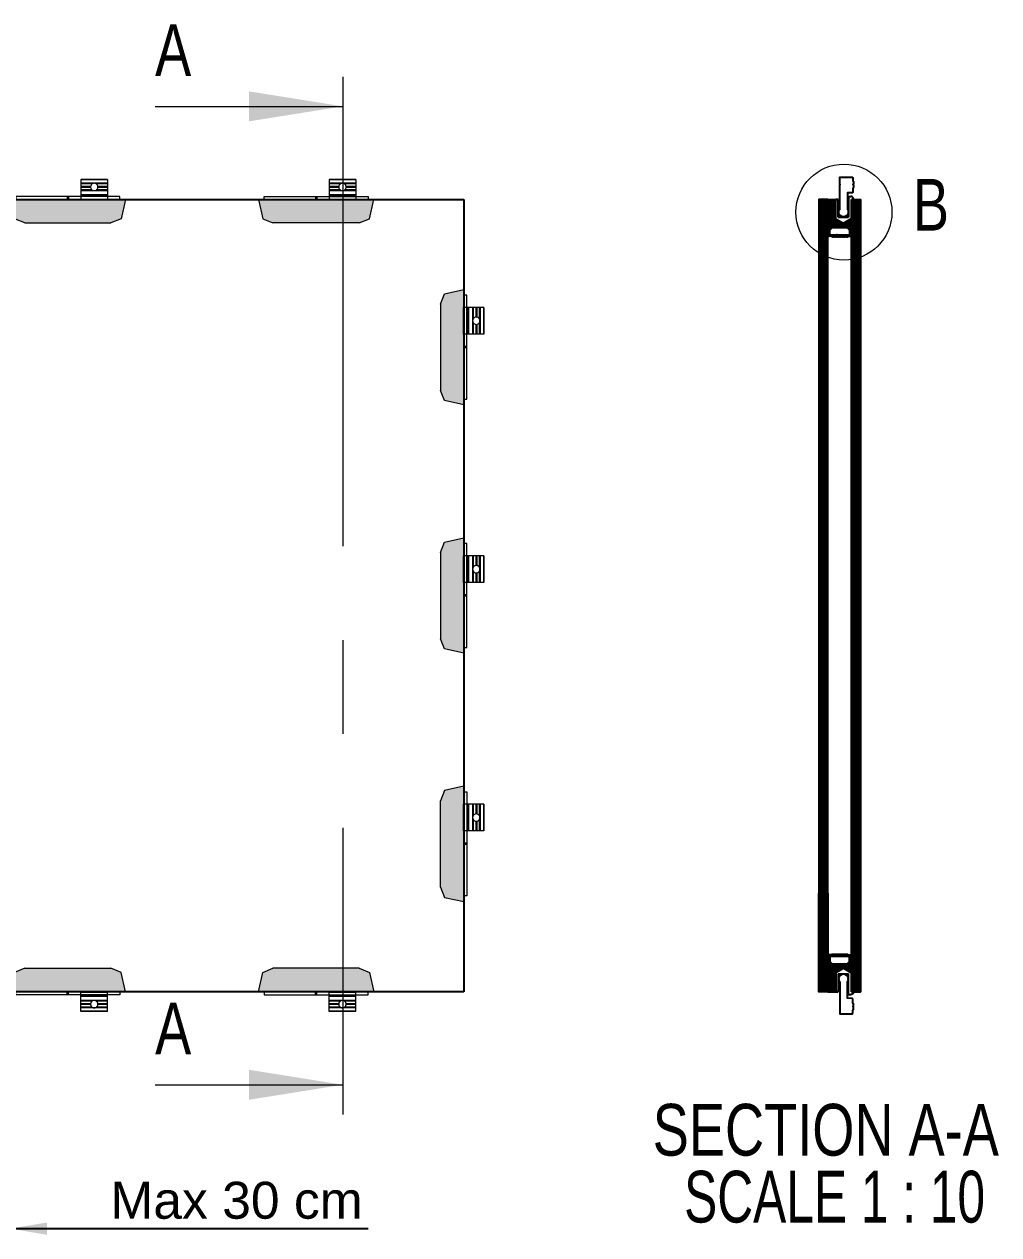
# Model space of a CAD drawing. Header units: millimetres. Extents: x 1277 to 3999, y 63 to 707.
# Drawn here: x 3647.2 to 3713.2, y 561.9 to 643.7 of the extents above; entities that cross this region are included whole.
import ezdxf

# ---------------------------------------------------------------- set-up
doc = ezdxf.new("R2010")
doc.units = ezdxf.units.MM
doc.linetypes.add('CENTER', pattern=[50.8, 31.75, -6.35, 6.35, -6.35])
doc.layers.add('Aksesuar', color=7, linetype='Continuous')
doc.layers.add('ALUMINIUM', color=30, linetype='Continuous')
doc.layers.add('TABLO', color=7, linetype='Continuous', lineweight=15)
doc.styles.add('SLDTEXTSTYLE3', font='TXT', dxfattribs={"width": 0.75})
doc.styles.add('SLDTEXTSTYLE4', font='TXT', dxfattribs={"width": 0.6875})
doc.dimstyles.new('ISO-25$0', dxfattribs={"dimtxt": 2.5, "dimasz": 2.5, "dimexe": 1.25, "dimexo": 0.625, "dimtad": 1, "dimtxsty": 'Standard', "dimcen": 2.5, "dimadec": 0, "dimazin": 0, "dimtfac": 1, "dimtmove": 0, "dimatfit": 3, "dimfxl": 1, "dimarcsym": 0})

# ---------------------------------------------------------------- blocks, each defined once
blk = doc.blocks.new('*D36')
at = {"color": 0, "linetype": 'ByBlock', "lineweight": -2, "ltscale": 0.5}
for p, q in [((460.397, 168.741), (460.397, 152.718)), ((469.403, 168.741), (469.403, 152.718)), ((457.897, 152.718), (455.397, 152.718)), ((469.403, 152.718), (460.397, 152.718)), ((469.403, 152.718), (493.633, 152.718)), ((471.903, 152.718), (474.403, 152.718))]:
    blk.add_line(p, q, dxfattribs=at)
at = {"color": 0}
for points in [[(457.897, 152.302), (457.897, 153.135), (460.397, 152.718)], [(471.903, 153.135), (471.903, 152.302), (469.403, 152.718)]]:
    blk.add_solid(points, dxfattribs=at)
at = {"layer": 'Defpoints', "color": 0}
for p in [(460.397, 168.741), (469.403, 168.741), (460.397, 152.718)]:
    blk.add_point(p, dxfattribs=at)
at = {"color": 0, "linetype": 'ByBlock', "insert": (484.717, 154.62), "char_height": 2.5, "attachment_point": 5}
blk.add_mtext('{\\fArial|b0|i0|c0|p0;Max 30 cm}', dxfattribs=at)
blk = doc.blocks.new('A03132 D.Ç.1A')
at = {"layer": 'TABLO'}
blk.add_hatch(color=256, dxfattribs=at).paths.add_polyline_path([(462.739, 226.091), (463.023, 227.397), (455.227, 227.397), (455.511, 226.091), (456.205, 225.808), (462.045, 225.808)])
at = {"color": 7, "linetype": 'Continuous', "lineweight": 15}
for p, q in [((455.227, 227.397), (455.511, 226.091)), ((455.227, 227.397), (463.023, 227.397)), ((455.605, 227.597), (462.645, 227.597)), ((455.605, 227.397), (455.605, 227.597)), ((459.075, 227.577), (459.103, 227.597)), ((459.075, 227.577), (459.075, 227.397)), ((459.147, 227.597), (459.175, 227.577)), ((459.175, 227.577), (459.175, 227.397)), ((462.645, 227.597), (462.645, 227.397)), ((462.739, 226.091), (463.023, 227.397)), ((455.511, 226.091), (456.205, 225.808)), ((462.045, 225.808), (462.739, 226.091)), ((462.045, 225.808), (456.205, 225.808))]:
    blk.add_line(p, q, dxfattribs=at)
blk = doc.blocks.new('A03132 D.Ç.1')
at = {"color": 31}
for p, q in [((582.45, 227.21), (582.45, 240.21)), ((583.95, 240.21), (582.45, 240.21)), ((582.45, 227.21), (582.45, 240.21)), ((583.95, 228.21), (583.95, 240.21)), ((583.95, 228.21), (583.95, 240.21)), ((590.95, 242.21), (590.95, 228.21)), ((590.95, 242.21), (590.95, 228.21)), ((590.95, 242.21), (592.45, 242.21)), ((592.95, 240.31), (592.95, 227.71)), ((594.45, 240.31), (592.95, 240.31)), ((582.45, 227.21), (587.45, 224.32)), ((582.45, 227.21), (587.45, 224.32)), ((583.95, 228.21), (590.95, 228.21)), ((583.95, 228.21), (590.95, 228.21)), ((587.45, 224.32), (592.45, 227.21)), ((587.45, 224.32), (592.45, 227.21)), ((592.45, 227.21), (592.95, 227.71))]:
    blk.add_line(p, q, dxfattribs=at)
for start, end in [(60.08272, 90), (2.86598, 60.08272)]:
    blk.add_arc((592.45, 240.21), 2, start, end, dxfattribs=at)
blk = doc.blocks.new('d3.a.ç')
at = {"layer": 'Aksesuar'}
h = blk.add_hatch(dxfattribs=at)
h.set_pattern_fill('ANSI37', color=0, scale=0.025, angle=180, style=0)
h.set_pattern_definition([(225, (476.993474, 199.55732), (0.0561266, -0.0561266), []), (315, (476.993474, 199.55732), (0.0561266, 0.0561266), [])])
h.paths.add_polyline_path([(550.395, 221.031), (550.395, 222.331), (550.545, 222.331), (550.545, 222.341), (549.845, 222.341), (549.845, 220.321), (549.87, 220.321), (550.068, 220.541), (551.231, 220.541), (551.42, 220.331), (551.445, 220.331), (551.445, 221.081), (551.395, 221.031), (550.895, 220.742)])
h = blk.add_hatch(dxfattribs=at)
h.set_pattern_fill('ANSI37', color=0, scale=0.025, angle=180, style=0)
h.set_pattern_definition([(135, (476.993474, 191.5249), (0.0561266, 0.0561266), []), (45, (476.993474, 191.5249), (0.0561266, -0.0561266), [])])
h.paths.add_polyline_path([(550.395, 170.051), (550.395, 168.751), (550.545, 168.751), (550.545, 168.741), (549.845, 168.741), (549.845, 170.761), (549.87, 170.761), (550.068, 170.541), (551.231, 170.541), (551.42, 170.752), (551.445, 170.752), (551.445, 170.001), (551.395, 170.051), (550.895, 170.34)])
at = {"color": 140}
for p, q in [((549.345, 222.341), (549.345, 168.741)), ((549.445, 222.341), (549.445, 168.741)), ((549.545, 222.341), (549.545, 168.741)), ((549.645, 222.341), (549.645, 168.741)), ((549.745, 222.341), (549.745, 168.741)), ((552.045, 222.341), (552.045, 168.741)), ((549.245, 168.741), (549.245, 175.403)), ((549.345, 168.741), (549.345, 175.403)), ((549.445, 168.741), (549.445, 175.403)), ((549.545, 168.741), (549.545, 175.403)), ((549.645, 168.741), (549.645, 175.403)), ((549.745, 168.741), (549.745, 175.403)), ((549.845, 170.761), (549.845, 168.741)), ((551.445, 168.741), (551.445, 170.752)), ((551.445, 170.131), (551.445, 168.741)), ((550.545, 168.751), (550.545, 168.741))]:
    blk.add_line(p, q, dxfattribs=at)
at = {"color": 4}
for p, q in [((549.845, 220.321), (549.845, 222.341)), ((551.445, 222.341), (551.445, 220.331)), ((551.445, 220.951), (551.445, 222.341))]:
    blk.add_line(p, q, dxfattribs=at)
at = {"color": 0}
for p, q in [((549.845, 222.341), (550.545, 222.341)), ((549.845, 168.741), (550.545, 168.741))]:
    blk.add_line(p, q, dxfattribs=at)
blk.add_line((550.545, 222.331), (550.545, 222.341))
at = {"color": 2}
for p, q in [((549.845, 219.841), (549.845, 220.321)), ((549.845, 171.241), (549.845, 170.761))]:
    blk.add_line(p, q, dxfattribs=at)
at = {"color": 0, "linetype": 'Continuous'}
for points in [[(551.185, 222.784, 0.407592), (551.165, 222.764), (551.165, 221.664, -0.04303), (551.193, 221.617, 0.150328), (551.201, 221.608), (551.224, 221.595, -0.414214), (551.232, 221.568), (551.216, 221.541, 0.355756), (551.22, 221.516), (551.239, 221.499, -0.414214), (551.241, 221.471), (551.22, 221.448, 0.355756), (551.219, 221.423), (551.234, 221.403, -0.414214), (551.23, 221.375), (551.206, 221.357, 0.355756), (551.2, 221.332), (551.21, 221.31, -0.414214), (551.201, 221.283), (551.13, 221.25, -0.411835), (550.68, 221.25), (550.609, 221.283, -0.414214), (550.6, 221.31), (550.61, 221.332, 0.355756), (550.604, 221.357), (550.58, 221.375, -0.414214), (550.576, 221.403), (550.591, 221.423, 0.355756), (550.59, 221.448), (550.569, 221.471, -0.414214), (550.571, 221.499), (550.59, 221.516, 0.355756), (550.594, 221.541), (550.578, 221.568, -0.414214), (550.586, 221.595), (550.609, 221.608, 0.150328), (550.617, 221.617, -0.04303), (550.645, 221.664), (550.645, 223.311), (550.675, 223.341), (550.645, 223.371), (550.645, 223.821, -0.414214), (550.665, 223.841), (551.505, 223.841, -0.414214), (551.525, 223.821), (551.525, 223.599), (551.569, 223.555, -0.198912), (551.575, 223.541), (551.575, 223.371), (551.545, 223.341), (551.575, 223.311), (551.575, 223.141, -0.198912), (551.569, 223.127), (551.525, 223.083), (551.525, 222.811, -0.407592), (551.505, 222.791)], [(551.185, 168.299, -0.407592), (551.165, 168.319), (551.165, 169.418, 0.04303), (551.193, 169.465, -0.150328), (551.201, 169.474), (551.224, 169.487, 0.414214), (551.232, 169.515), (551.216, 169.541, -0.355756), (551.22, 169.566), (551.239, 169.583, 0.414214), (551.241, 169.611), (551.22, 169.634, -0.355756), (551.219, 169.659), (551.234, 169.679, 0.414214), (551.23, 169.707), (551.206, 169.725, -0.355756), (551.2, 169.75), (551.21, 169.773, 0.414214), (551.201, 169.799), (551.13, 169.832, 0.411835), (550.68, 169.832), (550.609, 169.799, 0.414214), (550.6, 169.773), (550.61, 169.75, -0.355756), (550.604, 169.725), (550.58, 169.707, 0.414214), (550.576, 169.679), (550.591, 169.659, -0.355756), (550.59, 169.634), (550.569, 169.611, 0.414214), (550.571, 169.583), (550.59, 169.566, -0.355756), (550.594, 169.541), (550.578, 169.515, 0.414214), (550.586, 169.487), (550.609, 169.474, -0.150328), (550.617, 169.465, 0.04303), (550.645, 169.418), (550.645, 167.771), (550.675, 167.741), (550.645, 167.711), (550.645, 167.261, 0.414214), (550.665, 167.241), (551.505, 167.241, 0.414214), (551.525, 167.261), (551.525, 167.483), (551.569, 167.527, 0.198912), (551.575, 167.541), (551.575, 167.711), (551.545, 167.741), (551.575, 167.771), (551.575, 167.941, 0.198912), (551.569, 167.956), (551.525, 168), (551.525, 168.271, 0.407592), (551.505, 168.291)]]:
    blk.add_lwpolyline(points, format="xyb", close=True, dxfattribs=at)
at = {"color": 140}
for points in [[(549.245, 222.341), (549.245, 168.741)], [(549.245, 222.341), (549.245, 168.741)], [(549.845, 222.341), (549.245, 222.341), (549.245, 168.741)], [(549.845, 168.741), (549.845, 222.341)], [(551.445, 168.741), (551.445, 222.341)], [(551.445, 168.741), (551.445, 222.341)], [(551.445, 222.341), (552.045, 222.341), (552.045, 168.741)], [(551.545, 168.741), (551.545, 222.341)], [(551.645, 168.741), (551.645, 222.341)], [(551.745, 168.741), (551.745, 222.341)], [(551.845, 168.741), (551.845, 222.341)], [(551.945, 168.741), (551.945, 222.341)], [(552.045, 222.341), (552.045, 168.741)], [(552.045, 222.341), (552.045, 168.741)], [(549.245, 168.741), (549.245, 175.403)], [(549.245, 168.741), (549.245, 175.403)], [(549.845, 168.741), (549.245, 168.741), (549.245, 175.403)], [(549.845, 175.403), (549.845, 168.741)], [(551.445, 175.403), (551.445, 168.741)], [(551.445, 175.403), (551.445, 168.741)], [(551.445, 168.741), (552.045, 168.741), (552.045, 175.403)], [(551.545, 175.403), (551.545, 168.741)], [(551.645, 175.403), (551.645, 168.741)], [(551.745, 175.403), (551.745, 168.741)], [(551.845, 175.403), (551.845, 168.741)], [(551.945, 175.403), (551.945, 168.741)], [(552.045, 168.741), (552.045, 175.403)], [(552.045, 168.741), (552.045, 175.403)]]:
    blk.add_lwpolyline(points, dxfattribs=at)
at = {"color": 0, "linetype": 'CENTER', "lineweight": 0, "ltscale": 5}
blk.add_circle((550.935, 221.478), 3.246, dxfattribs=at)
at = {"color": 2, "linetype": 'Continuous'}
for p in [(549.845, 220.321), (549.845, 220.321), (549.845, 219.841), (549.845, 171.241), (549.845, 170.761), (549.845, 170.761)]:
    blk.add_point(p, dxfattribs=at)
at = {"color": 140, "linetype": 'Continuous'}
for p in [(550.068, 220.541), (550.068, 220.541), (550.114, 220.441), (550.114, 220.441), (551.176, 220.441), (551.32, 220.282), (549.92, 219.841), (549.92, 219.841), (549.92, 171.241), (549.92, 171.241), (550.068, 170.541), (550.068, 170.541), (550.114, 170.641), (550.114, 170.641), (551.176, 170.641), (551.32, 170.8)]:
    blk.add_point(p, dxfattribs=at)
at = {"layer": 'Aksesuar', "color": 255}
blk.add_line((551.445, 222.341), (551.445, 222.341), dxfattribs=at)
at = {"layer": 'Aksesuar', "color": 2}
for p, q in [((549.87, 220.321), (549.845, 220.321)), ((549.87, 219.841), (549.87, 220.321)), ((551.445, 220.331), (551.42, 220.331)), ((551.42, 219.841), (551.42, 220.331)), ((549.87, 171.241), (549.87, 170.761)), ((551.42, 171.241), (551.42, 170.752)), ((549.87, 170.761), (549.845, 170.761)), ((551.445, 170.752), (551.42, 170.752))]:
    blk.add_line(p, q, dxfattribs=at)
at = {"layer": 'Aksesuar', "color": 140}
for p, q in [((550.068, 220.541), (549.87, 220.321)), ((550.068, 220.541), (549.87, 220.321)), ((549.87, 220.321), (550.068, 220.541)), ((549.97, 220.282), (550.114, 220.441)), ((549.97, 219.94), (549.97, 220.282)), ((551.231, 220.541), (550.068, 220.541)), ((551.231, 220.541), (550.068, 220.541)), ((550.068, 220.541), (551.231, 220.541)), ((550.114, 220.441), (551.176, 220.441)), ((551.176, 220.441), (551.32, 220.282)), ((551.42, 220.331), (551.231, 220.541)), ((551.42, 220.331), (551.231, 220.541)), ((551.32, 220.282), (551.32, 219.94)), ((550.098, 219.839), (549.87, 219.841)), ((549.97, 219.94), (551.32, 219.94)), ((550.098, 219.839), (550.109, 219.828)), ((550.151, 219.829), (550.159, 219.836)), ((550.198, 219.839), (550.209, 219.828)), ((550.251, 219.829), (550.259, 219.836)), ((550.298, 219.839), (550.309, 219.828)), ((550.351, 219.829), (550.359, 219.836)), ((550.398, 219.839), (550.409, 219.828)), ((550.451, 219.829), (550.459, 219.836)), ((550.498, 219.839), (550.509, 219.828)), ((550.551, 219.829), (550.559, 219.836)), ((550.598, 219.839), (550.609, 219.828)), ((550.651, 219.829), (550.659, 219.836)), ((550.698, 219.839), (550.709, 219.828)), ((550.698, 219.839), (550.709, 219.828)), ((550.751, 219.829), (550.759, 219.836)), ((550.751, 219.829), (550.759, 219.836)), ((550.798, 219.839), (550.809, 219.828)), ((550.798, 219.839), (550.809, 219.828)), ((550.851, 219.829), (550.859, 219.836)), ((550.851, 219.829), (550.859, 219.836)), ((550.898, 219.839), (550.909, 219.828)), ((550.951, 219.829), (550.959, 219.836)), ((550.998, 219.839), (551.009, 219.828)), ((551.051, 219.829), (551.059, 219.836)), ((551.098, 219.839), (551.109, 219.828)), ((551.151, 219.829), (551.159, 219.836)), ((551.198, 219.839), (551.42, 219.841)), ((550.098, 171.243), (549.87, 171.241)), ((550.098, 171.243), (550.109, 171.254)), ((550.151, 171.253), (550.159, 171.246)), ((550.198, 171.243), (550.209, 171.254)), ((550.251, 171.253), (550.259, 171.246)), ((550.298, 171.243), (550.309, 171.254)), ((550.351, 171.253), (550.359, 171.246)), ((550.398, 171.243), (550.409, 171.254)), ((550.451, 171.253), (550.459, 171.246)), ((550.498, 171.243), (550.509, 171.254)), ((550.551, 171.253), (550.559, 171.246)), ((550.598, 171.243), (550.609, 171.254)), ((550.651, 171.253), (550.659, 171.246)), ((550.698, 171.243), (550.709, 171.254)), ((550.698, 171.243), (550.709, 171.254)), ((550.751, 171.253), (550.759, 171.246)), ((550.751, 171.253), (550.759, 171.246)), ((550.798, 171.243), (550.809, 171.254)), ((550.798, 171.243), (550.809, 171.254)), ((550.851, 171.253), (550.859, 171.246)), ((550.851, 171.253), (550.859, 171.246)), ((550.898, 171.243), (550.909, 171.254)), ((550.951, 171.253), (550.959, 171.246)), ((550.998, 171.243), (551.009, 171.254)), ((551.051, 171.253), (551.059, 171.246)), ((551.098, 171.243), (551.109, 171.254)), ((551.151, 171.253), (551.159, 171.246)), ((551.198, 171.243), (551.42, 171.241)), ((550.068, 170.541), (549.87, 170.761)), ((550.068, 170.541), (549.87, 170.761)), ((549.87, 170.761), (550.068, 170.541)), ((549.97, 171.142), (549.97, 170.8)), ((549.97, 171.142), (551.32, 171.142)), ((549.97, 170.8), (550.114, 170.641)), ((551.231, 170.541), (550.068, 170.541)), ((551.231, 170.541), (550.068, 170.541)), ((550.068, 170.541), (551.231, 170.541)), ((550.114, 170.641), (551.176, 170.641)), ((551.176, 170.641), (551.32, 170.8)), ((551.42, 170.752), (551.231, 170.541)), ((551.42, 170.752), (551.231, 170.541)), ((551.32, 170.8), (551.32, 171.142)), ((551.445, 168.741), (551.445, 168.741))]:
    blk.add_line(p, q, dxfattribs=at)
at = {"layer": 'Aksesuar', "color": 2, "linetype": 'ByBlock'}
for points in [[(549.87, 219.841), (549.87, 220.321), (549.845, 220.321), (549.845, 219.841)], [(551.445, 219.841), (551.445, 220.331), (551.42, 220.331), (551.42, 219.841)]]:
    blk.add_lwpolyline(points, close=True, dxfattribs=at)
at = {"layer": 'Aksesuar', "color": 140}
for centre, start, end in [((550.13, 219.85), 226.46013, 315.03615), ((550.18, 219.815), 52.16869, 135.03615), ((550.23, 219.85), 226.46013, 315.03615), ((550.28, 219.815), 52.16869, 135.03615), ((550.33, 219.85), 226.46013, 315.03615), ((550.38, 219.815), 52.16869, 135.03615), ((550.43, 219.85), 226.46013, 315.03615), ((550.48, 219.815), 52.16869, 135.03615), ((550.53, 219.85), 226.46013, 315.03615), ((550.58, 219.815), 52.16869, 135.03615), ((550.63, 219.85), 226.46013, 315.03615), ((550.68, 219.815), 52.16869, 135.03615), ((550.73, 219.85), 226.46013, 315.03615), ((550.73, 219.85), 226.46013, 315.03615), ((550.78, 219.815), 52.16869, 135.03615), ((550.78, 219.815), 52.16869, 135.03615), ((550.83, 219.85), 226.46013, 315.03615), ((550.83, 219.85), 226.46013, 315.03615), ((550.88, 219.815), 52.16869, 135.03615), ((550.88, 219.815), 52.16869, 135.03615), ((550.93, 219.85), 226.46013, 315.03615), ((550.98, 219.815), 52.16869, 135.03615), ((551.03, 219.85), 226.46013, 315.03615), ((551.08, 219.815), 52.16869, 135.03615), ((551.13, 219.85), 226.46013, 315.03615), ((551.18, 219.815), 52.16869, 135.03615), ((550.13, 171.232), 44.96385, 133.53987), ((550.18, 171.267), 224.96385, 307.83131), ((550.23, 171.232), 44.96385, 133.53987), ((550.28, 171.267), 224.96385, 307.83131), ((550.33, 171.232), 44.96385, 133.53987), ((550.38, 171.267), 224.96385, 307.83131), ((550.43, 171.232), 44.96385, 133.53987), ((550.48, 171.267), 224.96385, 307.83131), ((550.53, 171.232), 44.96385, 133.53987), ((550.58, 171.267), 224.96385, 307.83131), ((550.63, 171.232), 44.96385, 133.53987), ((550.68, 171.267), 224.96385, 307.83131), ((550.73, 171.232), 44.96385, 133.53987), ((550.73, 171.232), 44.96385, 133.53987), ((550.78, 171.267), 224.96385, 307.83131), ((550.78, 171.267), 224.96385, 307.83131), ((550.83, 171.232), 44.96385, 133.53987), ((550.83, 171.232), 44.96385, 133.53987), ((550.88, 171.267), 224.96385, 307.83131), ((550.88, 171.267), 224.96385, 307.83131), ((550.93, 171.232), 44.96385, 133.53987), ((550.98, 171.267), 224.96385, 307.83131), ((551.03, 171.232), 44.96385, 133.53987), ((551.08, 171.267), 224.96385, 307.83131), ((551.13, 171.232), 44.96385, 133.53987), ((551.18, 171.267), 224.96385, 307.83131)]:
    blk.add_arc(centre, 0.03, start, end, dxfattribs=at)
for p in [(549.97, 220.282), (549.97, 219.94), (550.13, 219.85), (550.13, 219.85), (550.13, 219.85), (550.13, 219.85), (550.151, 219.829), (550.151, 219.829), (550.159, 219.836), (550.159, 219.836), (550.18, 219.815), (550.18, 219.815), (550.18, 219.815), (550.18, 219.815), (550.198, 219.839), (550.198, 219.839), (550.209, 219.828), (550.209, 219.828), (550.23, 219.85), (550.23, 219.85), (550.23, 219.85), (550.23, 219.85), (550.23, 219.85), (550.23, 219.85), (550.23, 219.85), (550.23, 219.85), (550.251, 219.829), (550.251, 219.829), (550.259, 219.836), (550.259, 219.836), (550.28, 219.815), (550.28, 219.815), (550.28, 219.815), (550.28, 219.815), (550.298, 219.839), (550.298, 219.839), (550.309, 219.828), (550.309, 219.828), (550.33, 219.85), (550.33, 219.85), (550.33, 219.85), (550.33, 219.85), (550.33, 219.85), (550.33, 219.85), (550.33, 219.85), (550.33, 219.85), (550.351, 219.829), (550.351, 219.829), (550.359, 219.836), (550.359, 219.836), (550.38, 219.815), (550.38, 219.815), (550.38, 219.815), (550.38, 219.815), (550.398, 219.839), (550.398, 219.839), (550.409, 219.828), (550.409, 219.828), (550.43, 219.85), (550.43, 219.85), (550.43, 219.85), (550.43, 219.85), (550.445, 219.94), (550.451, 219.829), (550.451, 219.829), (550.459, 219.836), (550.459, 219.836), (550.48, 219.815), (550.48, 219.815), (550.498, 219.839), (550.498, 219.839), (550.509, 219.828), (550.509, 219.828), (550.53, 219.85), (550.53, 219.85), (550.53, 219.85), (550.53, 219.85), (550.551, 219.829), (550.551, 219.829), (550.559, 219.836), (550.559, 219.836), (550.58, 219.815), (550.58, 219.815), (550.58, 219.815), (550.58, 219.815), (550.598, 219.839), (550.598, 219.839), (550.609, 219.828), (550.609, 219.828), (550.63, 219.85), (550.63, 219.85), (550.63, 219.85), (550.63, 219.85), (550.651, 219.829), (550.651, 219.829), (550.659, 219.836), (550.659, 219.836), (550.68, 219.815), (550.68, 219.815), (550.68, 219.815), (550.68, 219.815), (550.698, 219.839), (550.698, 219.839), (550.698, 219.839), (550.709, 219.828), (550.709, 219.828), (550.709, 219.828), (550.73, 219.85), (550.73, 219.85), (550.73, 219.85), (550.73, 219.85), (550.73, 219.85), (550.73, 219.85), (550.73, 219.85), (550.751, 219.829), (550.751, 219.829), (550.751, 219.829), (550.759, 219.836), (550.759, 219.836), (550.759, 219.836), (550.78, 219.815), (550.78, 219.815), (550.78, 219.815), (550.78, 219.815), (550.78, 219.815), (550.78, 219.815), (550.78, 219.815), (550.798, 219.839), (550.798, 219.839), (550.798, 219.839), (550.809, 219.828), (550.809, 219.828), (550.809, 219.828), (550.83, 219.85), (550.83, 219.85), (550.83, 219.85), (550.83, 219.85), (550.83, 219.85), (550.83, 219.85), (550.83, 219.85), (550.851, 219.829), (550.851, 219.829), (550.851, 219.829), (550.859, 219.836), (550.859, 219.836), (550.859, 219.836), (550.88, 219.815), (550.88, 219.815), (550.88, 219.815), (550.88, 219.815), (550.88, 219.815), (550.88, 219.815), (550.88, 219.815), (550.898, 219.839), (550.898, 219.839), (550.898, 219.839), (550.909, 219.828), (550.909, 219.828), (550.93, 219.85), (550.93, 219.85), (550.93, 219.85), (550.93, 219.85), (550.951, 219.829), (550.951, 219.829), (550.959, 219.836), (550.959, 219.836), (550.98, 219.815), (550.98, 219.815), (550.998, 219.839), (550.998, 219.839), (551.009, 219.828), (551.009, 219.828), (551.03, 219.85), (551.03, 219.85), (551.051, 219.829), (551.051, 219.829), (551.059, 219.836), (551.059, 219.836), (551.08, 219.815), (551.08, 219.815), (551.098, 219.839), (551.098, 219.839), (551.109, 219.828), (551.109, 219.828), (551.13, 219.85), (551.13, 219.85), (551.151, 219.829), (551.151, 219.829), (551.159, 219.836), (551.159, 219.836), (551.18, 219.815), (551.18, 219.815), (551.198, 219.839), (551.198, 219.839), (551.32, 219.94), (550.13, 171.232), (550.13, 171.232), (550.13, 171.232), (550.13, 171.232), (550.151, 171.253), (550.151, 171.253), (550.159, 171.246), (550.159, 171.246), (550.18, 171.267), (550.18, 171.267), (550.18, 171.267), (550.18, 171.267), (550.198, 171.243), (550.198, 171.243), (550.209, 171.254), (550.209, 171.254), (550.23, 171.232), (550.23, 171.232), (550.23, 171.232), (550.23, 171.232), (550.23, 171.232), (550.23, 171.232), (550.23, 171.232), (550.23, 171.232), (550.251, 171.253), (550.251, 171.253), (550.259, 171.246), (550.259, 171.246), (550.28, 171.267), (550.28, 171.267), (550.28, 171.267), (550.28, 171.267), (550.298, 171.243), (550.298, 171.243), (550.309, 171.254), (550.309, 171.254), (550.33, 171.232), (550.33, 171.232), (550.33, 171.232), (550.33, 171.232), (550.33, 171.232), (550.33, 171.232), (550.33, 171.232), (550.33, 171.232), (550.351, 171.253), (550.351, 171.253), (550.359, 171.246), (550.359, 171.246), (550.38, 171.267), (550.38, 171.267), (550.38, 171.267), (550.38, 171.267), (550.398, 171.243), (550.398, 171.243), (550.409, 171.254), (550.409, 171.254), (550.43, 171.232), (550.43, 171.232), (550.43, 171.232), (550.43, 171.232), (550.451, 171.253), (550.451, 171.253), (550.459, 171.246), (550.459, 171.246), (550.48, 171.267), (550.48, 171.267), (550.498, 171.243), (550.498, 171.243), (550.509, 171.254), (550.509, 171.254), (550.53, 171.232), (550.53, 171.232), (550.53, 171.232), (550.53, 171.232), (550.551, 171.253), (550.551, 171.253), (550.559, 171.246), (550.559, 171.246), (550.58, 171.267), (550.58, 171.267), (550.58, 171.267), (550.58, 171.267), (550.598, 171.243), (550.598, 171.243), (550.609, 171.254), (550.609, 171.254), (550.63, 171.232), (550.63, 171.232), (550.63, 171.232), (550.63, 171.232), (550.651, 171.253), (550.651, 171.253), (550.659, 171.246), (550.659, 171.246), (550.68, 171.267), (550.68, 171.267), (550.68, 171.267), (550.68, 171.267), (550.698, 171.243), (550.698, 171.243), (550.698, 171.243), (550.709, 171.254), (550.709, 171.254), (550.709, 171.254), (550.73, 171.232), (550.73, 171.232), (550.73, 171.232), (550.73, 171.232), (550.73, 171.232), (550.73, 171.232), (550.73, 171.232), (550.751, 171.253), (550.751, 171.253), (550.751, 171.253), (550.759, 171.246), (550.759, 171.246), (550.759, 171.246), (550.78, 171.267), (550.78, 171.267), (550.78, 171.267), (550.78, 171.267), (550.78, 171.267), (550.78, 171.267), (550.78, 171.267), (550.798, 171.243), (550.798, 171.243), (550.798, 171.243), (550.809, 171.254), (550.809, 171.254), (550.809, 171.254), (550.83, 171.232), (550.83, 171.232), (550.83, 171.232), (550.83, 171.232), (550.83, 171.232), (550.83, 171.232), (550.83, 171.232), (550.851, 171.253), (550.851, 171.253), (550.851, 171.253), (550.859, 171.246), (550.859, 171.246), (550.859, 171.246), (550.88, 171.267), (550.88, 171.267), (550.88, 171.267), (550.88, 171.267), (550.88, 171.267), (550.88, 171.267), (550.88, 171.267), (550.898, 171.243), (550.898, 171.243), (550.898, 171.243), (550.909, 171.254), (550.909, 171.254), (550.93, 171.232), (550.93, 171.232), (550.93, 171.232), (550.93, 171.232), (550.951, 171.253), (550.951, 171.253), (550.959, 171.246), (550.959, 171.246), (550.98, 171.267), (550.98, 171.267), (550.998, 171.243), (550.998, 171.243), (551.009, 171.254), (551.009, 171.254), (551.03, 171.232), (551.03, 171.232), (551.051, 171.253), (551.051, 171.253), (551.059, 171.246), (551.059, 171.246), (551.08, 171.267), (551.08, 171.267), (551.098, 171.243), (551.098, 171.243), (551.109, 171.254), (551.109, 171.254), (551.13, 171.232), (551.13, 171.232), (551.151, 171.253), (551.151, 171.253), (551.159, 171.246), (551.159, 171.246), (551.18, 171.267), (551.18, 171.267), (551.198, 171.243), (551.198, 171.243), (549.97, 171.142), (549.97, 170.8), (550.445, 171.142), (551.32, 171.142)]:
    blk.add_point(p, dxfattribs=at)
at = {"layer": 'ALUMINIUM', "color": 2}
for p, q in [((549.845, 220.321), (549.87, 220.321)), ((549.87, 220.321), (549.87, 219.841)), ((551.42, 219.841), (551.42, 220.331)), ((551.42, 220.331), (551.445, 220.331)), ((551.445, 220.331), (551.445, 219.841)), ((549.87, 219.841), (549.845, 219.841)), ((551.445, 219.841), (551.42, 219.841)), ((549.87, 171.241), (549.845, 171.241)), ((549.87, 170.761), (549.87, 171.241)), ((551.42, 171.241), (551.42, 170.752)), ((551.445, 171.241), (551.42, 171.241)), ((551.445, 170.752), (551.445, 171.241)), ((549.845, 170.761), (549.87, 170.761)), ((551.42, 170.752), (551.445, 170.752))]:
    blk.add_line(p, q, dxfattribs=at)
at = {"xscale": 0.1, "yscale": 0.1, "zscale": 0.1}
blk.add_blockref('A03132 D.Ç.1', (492.151, 198.31), dxfattribs=at)
at = {"color": 140, "xscale": -0.1, "yscale": 0.1, "zscale": 0.1, "rotation": 180}
blk.add_blockref('A03132 D.Ç.1', (492.151, 192.772), dxfattribs=at)
at = {"color": 0, "linetype": 'Continuous', "lineweight": 0, "insert": (555.6, 223.725), "char_height": 3.5, "attachment_point": 1, "style": 'SLDTEXTSTYLE3'}
blk.add_mtext('{\\fArial|b0|i0|c0|p34;B}', dxfattribs=at)
at = {"layer": 'TABLO', "color": 0, "char_height": 3.5, "attachment_point": 2}
for s, insert, style in [('{\\fArial|b0|i0|c162|p34;\\C255;SE\\fArial|b0|i0|c0|p34;C\\fArial|b0|i0|c162|p34;TI\\fArial|b0|i0|c0|p34;ON A-A}', (549.706, 161.157), 'SLDTEXTSTYLE3'), ('{\\fArial|b0|i0|c162|p34;\\C255;S\\fArial|b0|i0|c0|p34;CA\\fArial|b0|i0|c162|p34;LE\\fArial|b0|i0|c0|p34; \\fArial|b0|i0|c162|p34;1\\fArial|b0|i0|c0|p34; \\fArial|b0|i0|c162|p34;:\\fArial|b0|i0|c0|p34; \\fArial|b0|i0|c162|p34;10}', (550.303, 156.631), 'SLDTEXTSTYLE4')]:
    blk.add_mtext(s, dxfattribs=dict(at, insert=insert, style=style))
blk = doc.blocks.new('cam3ç.d.1')
at = {"color": 7, "linetype": 'CENTER', "lineweight": 0}
blk.add_line((491.905, 230.633), (491.905, 160.449), dxfattribs=at)
at = {"color": 7, "linetype": 'Continuous', "lineweight": 0}
for p, q in [((479.205, 228.633), (491.905, 228.633)), ((479.205, 162.449), (491.905, 162.449))]:
    blk.add_line(p, q, dxfattribs=at)
at = {"color": 7, "linetype": 'Continuous', "lineweight": 15}
for p, q in [((475.986, 223.681), (474.186, 223.681)), ((474.186, 223.681), (474.186, 223.661)), ((475.986, 223.661), (474.186, 223.661)), ((474.186, 223.661), (474.186, 223.439)), ((475.986, 223.681), (475.986, 223.661)), ((475.986, 223.661), (475.986, 223.439)), ((492.786, 223.681), (490.986, 223.681)), ((490.986, 223.681), (490.986, 223.661)), ((492.786, 223.661), (490.986, 223.661)), ((490.986, 223.661), (490.986, 223.439)), ((492.786, 223.681), (492.786, 223.661)), ((492.786, 223.661), (492.786, 223.439)), ((475.986, 223.439), (474.186, 223.439)), ((474.186, 223.439), (474.186, 223.395)), ((474.186, 223.395), (474.186, 223.381)), ((474.957, 223.395), (474.186, 223.395)), ((474.186, 223.381), (474.186, 223.211)), ((474.936, 223.381), (474.186, 223.381)), ((474.838, 223.211), (474.186, 223.211)), ((474.186, 223.211), (474.186, 223.181)), ((474.186, 223.181), (474.186, 223.151)), ((474.836, 223.181), (474.186, 223.181)), ((474.838, 223.151), (474.186, 223.151)), ((474.186, 223.151), (474.186, 222.981)), ((474.936, 222.981), (474.186, 222.981)), ((474.186, 222.981), (474.186, 222.967)), ((474.957, 222.967), (474.186, 222.967)), ((474.186, 222.967), (474.186, 222.923)), ((475.986, 222.923), (474.186, 222.923)), ((474.186, 222.923), (474.186, 222.651)), ((475.986, 223.395), (475.215, 223.395)), ((475.986, 222.967), (475.215, 222.967)), ((475.986, 223.381), (475.236, 223.381)), ((475.986, 222.981), (475.236, 222.981)), ((475.986, 223.211), (475.334, 223.211)), ((475.986, 223.151), (475.334, 223.151)), ((475.986, 223.181), (475.336, 223.181)), ((475.986, 223.439), (475.986, 223.395)), ((475.986, 223.395), (475.986, 223.381)), ((475.986, 223.381), (475.986, 223.211)), ((475.986, 223.211), (475.986, 223.181)), ((475.986, 223.181), (475.986, 223.151)), ((475.986, 223.151), (475.986, 222.981)), ((475.986, 222.981), (475.986, 222.967)), ((475.986, 222.967), (475.986, 222.923)), ((475.986, 222.923), (475.986, 222.651)), ((492.786, 223.439), (490.986, 223.439)), ((490.986, 223.439), (490.986, 223.395)), ((490.986, 223.395), (490.986, 223.381)), ((491.757, 223.395), (490.986, 223.395)), ((490.986, 223.381), (490.986, 223.211)), ((491.736, 223.381), (490.986, 223.381)), ((491.638, 223.211), (490.986, 223.211)), ((490.986, 223.211), (490.986, 223.181)), ((490.986, 223.181), (490.986, 223.151)), ((491.636, 223.181), (490.986, 223.181)), ((491.638, 223.151), (490.986, 223.151)), ((490.986, 223.151), (490.986, 222.981)), ((491.736, 222.981), (490.986, 222.981)), ((490.986, 222.981), (490.986, 222.967)), ((491.757, 222.967), (490.986, 222.967)), ((490.986, 222.967), (490.986, 222.923)), ((492.786, 222.923), (490.986, 222.923)), ((490.986, 222.923), (490.986, 222.651)), ((492.786, 223.395), (492.015, 223.395)), ((492.786, 222.967), (492.015, 222.967)), ((492.786, 223.381), (492.036, 223.381)), ((492.786, 222.981), (492.036, 222.981)), ((492.786, 223.211), (492.134, 223.211)), ((492.786, 223.151), (492.134, 223.151)), ((492.786, 223.181), (492.136, 223.181)), ((492.786, 223.439), (492.786, 223.395)), ((492.786, 223.395), (492.786, 223.381)), ((492.786, 223.381), (492.786, 223.211)), ((492.786, 223.211), (492.786, 223.181)), ((492.786, 223.181), (492.786, 223.151)), ((492.786, 223.151), (492.786, 222.981)), ((492.786, 222.981), (492.786, 222.967)), ((492.786, 222.967), (492.786, 222.923)), ((492.786, 222.923), (492.786, 222.651)), ((475.986, 222.651), (474.186, 222.651)), ((474.186, 222.651), (474.186, 222.632)), ((475.986, 222.632), (474.186, 222.632)), ((474.186, 222.632), (474.186, 222.624)), ((475.986, 222.624), (474.186, 222.624)), ((474.186, 222.624), (474.186, 222.605)), ((475.986, 222.605), (474.186, 222.605)), ((474.186, 222.605), (474.186, 222.341)), ((475.986, 222.651), (475.986, 222.632)), ((475.986, 222.632), (475.986, 222.624)), ((475.986, 222.624), (475.986, 222.605)), ((475.986, 222.605), (475.986, 222.341)), ((492.786, 222.651), (490.986, 222.651)), ((490.986, 222.651), (490.986, 222.632)), ((492.786, 222.632), (490.986, 222.632)), ((490.986, 222.632), (490.986, 222.624)), ((492.786, 222.624), (490.986, 222.624)), ((490.986, 222.624), (490.986, 222.605)), ((492.786, 222.605), (490.986, 222.605)), ((490.986, 222.605), (490.986, 222.341)), ((492.786, 222.651), (492.786, 222.632)), ((492.786, 222.632), (492.786, 222.624)), ((492.786, 222.624), (492.786, 222.605)), ((492.786, 222.605), (492.786, 222.341)), ((500.365, 215.028), (500.101, 215.028)), ((500.365, 215.028), (500.365, 213.228)), ((500.384, 215.028), (500.365, 215.028)), ((500.384, 215.028), (500.384, 213.228)), ((500.392, 215.028), (500.384, 215.028)), ((500.392, 215.028), (500.392, 213.228)), ((500.411, 215.028), (500.392, 215.028)), ((500.411, 215.028), (500.411, 213.228)), ((500.683, 215.028), (500.411, 215.028)), ((500.683, 215.028), (500.683, 213.228)), ((500.727, 215.028), (500.683, 215.028)), ((500.727, 215.028), (500.727, 214.257)), ((500.741, 215.028), (500.727, 215.028)), ((500.741, 215.028), (500.741, 214.278)), ((500.911, 215.028), (500.741, 215.028)), ((500.941, 215.028), (500.911, 215.028)), ((500.911, 215.028), (500.911, 214.376)), ((500.941, 215.028), (500.941, 214.378)), ((500.971, 215.028), (500.941, 215.028)), ((500.971, 215.028), (500.971, 214.376)), ((501.141, 215.028), (500.971, 215.028)), ((501.155, 215.028), (501.141, 215.028)), ((501.141, 215.028), (501.141, 214.278)), ((501.155, 215.028), (501.155, 214.257)), ((501.199, 215.028), (501.155, 215.028)), ((501.199, 215.028), (501.199, 213.228)), ((501.421, 215.028), (501.199, 215.028)), ((501.421, 215.028), (501.421, 213.228)), ((501.441, 215.028), (501.421, 215.028)), ((501.441, 215.028), (501.441, 213.228)), ((500.727, 213.999), (500.727, 213.228)), ((500.741, 213.978), (500.741, 213.228)), ((500.911, 213.879), (500.911, 213.228)), ((500.941, 213.878), (500.941, 213.228)), ((500.971, 213.879), (500.971, 213.228)), ((501.141, 213.978), (501.141, 213.228)), ((501.155, 213.999), (501.155, 213.228)), ((500.365, 213.228), (500.101, 213.228)), ((500.384, 213.228), (500.365, 213.228)), ((500.392, 213.228), (500.384, 213.228)), ((500.411, 213.228), (500.392, 213.228)), ((500.683, 213.228), (500.411, 213.228)), ((500.727, 213.228), (500.683, 213.228)), ((500.741, 213.228), (500.727, 213.228)), ((500.911, 213.228), (500.741, 213.228)), ((500.941, 213.228), (500.911, 213.228)), ((500.971, 213.228), (500.941, 213.228)), ((501.141, 213.228), (500.971, 213.228)), ((501.155, 213.228), (501.141, 213.228)), ((501.199, 213.228), (501.155, 213.228)), ((501.421, 213.228), (501.199, 213.228)), ((501.441, 213.228), (501.421, 213.228)), ((500.365, 198.226), (500.101, 198.226)), ((500.365, 198.226), (500.365, 196.426)), ((500.384, 198.226), (500.365, 198.226)), ((500.384, 198.226), (500.384, 196.426)), ((500.392, 198.226), (500.384, 198.226)), ((500.392, 198.226), (500.392, 196.426)), ((500.411, 198.226), (500.392, 198.226)), ((500.411, 198.226), (500.411, 196.426)), ((500.683, 198.226), (500.411, 198.226)), ((500.683, 198.226), (500.683, 196.426)), ((500.727, 198.226), (500.683, 198.226)), ((500.727, 198.226), (500.727, 197.455)), ((500.741, 198.226), (500.727, 198.226)), ((500.741, 198.226), (500.741, 197.476)), ((500.911, 198.226), (500.741, 198.226)), ((500.941, 198.226), (500.911, 198.226)), ((500.911, 198.226), (500.911, 197.574)), ((500.941, 198.226), (500.941, 197.576)), ((500.971, 198.226), (500.941, 198.226)), ((500.971, 198.226), (500.971, 197.574)), ((501.141, 198.226), (500.971, 198.226)), ((501.155, 198.226), (501.141, 198.226)), ((501.141, 198.226), (501.141, 197.476)), ((501.155, 198.226), (501.155, 197.455)), ((501.199, 198.226), (501.155, 198.226)), ((501.199, 198.226), (501.199, 196.426)), ((501.421, 198.226), (501.199, 198.226)), ((501.421, 198.226), (501.421, 196.426)), ((501.441, 198.226), (501.421, 198.226)), ((501.441, 198.226), (501.441, 196.426)), ((500.727, 197.197), (500.727, 196.426)), ((500.741, 197.176), (500.741, 196.426)), ((500.911, 197.078), (500.911, 196.426)), ((500.941, 197.076), (500.941, 196.426)), ((500.971, 197.078), (500.971, 196.426)), ((501.141, 197.176), (501.141, 196.426)), ((501.155, 197.197), (501.155, 196.426)), ((500.365, 196.426), (500.101, 196.426)), ((500.384, 196.426), (500.365, 196.426)), ((500.392, 196.426), (500.384, 196.426)), ((500.411, 196.426), (500.392, 196.426)), ((500.683, 196.426), (500.411, 196.426)), ((500.727, 196.426), (500.683, 196.426)), ((500.741, 196.426), (500.727, 196.426)), ((500.911, 196.426), (500.741, 196.426)), ((500.941, 196.426), (500.911, 196.426)), ((500.971, 196.426), (500.941, 196.426)), ((501.141, 196.426), (500.971, 196.426)), ((501.155, 196.426), (501.141, 196.426)), ((501.199, 196.426), (501.155, 196.426)), ((501.421, 196.426), (501.199, 196.426)), ((501.441, 196.426), (501.421, 196.426)), ((500.365, 181.426), (500.101, 181.426)), ((500.365, 181.426), (500.365, 179.626)), ((500.384, 181.426), (500.365, 181.426)), ((500.384, 181.426), (500.384, 179.626)), ((500.392, 181.426), (500.384, 181.426)), ((500.392, 181.426), (500.392, 179.626)), ((500.411, 181.426), (500.392, 181.426)), ((500.411, 181.426), (500.411, 179.626)), ((500.683, 181.426), (500.411, 181.426)), ((500.683, 181.426), (500.683, 179.626)), ((500.727, 181.426), (500.683, 181.426)), ((500.727, 181.426), (500.727, 180.655)), ((500.741, 181.426), (500.727, 181.426)), ((500.741, 181.426), (500.741, 180.676)), ((500.911, 181.426), (500.741, 181.426)), ((500.941, 181.426), (500.911, 181.426)), ((500.911, 181.426), (500.911, 180.774)), ((500.941, 181.426), (500.941, 180.776)), ((500.971, 181.426), (500.941, 181.426)), ((500.971, 181.426), (500.971, 180.774)), ((501.141, 181.426), (500.971, 181.426)), ((501.155, 181.426), (501.141, 181.426)), ((501.141, 181.426), (501.141, 180.676)), ((501.155, 181.426), (501.155, 180.655)), ((501.199, 181.426), (501.155, 181.426)), ((501.199, 181.426), (501.199, 179.626)), ((501.421, 181.426), (501.199, 181.426)), ((501.421, 181.426), (501.421, 179.626)), ((501.441, 181.426), (501.421, 181.426)), ((501.441, 181.426), (501.441, 179.626)), ((500.727, 180.397), (500.727, 179.626)), ((500.741, 180.376), (500.741, 179.626)), ((500.911, 180.278), (500.911, 179.626)), ((500.941, 180.276), (500.941, 179.626)), ((500.971, 180.278), (500.971, 179.626)), ((501.141, 180.376), (501.141, 179.626)), ((501.155, 180.397), (501.155, 179.626)), ((500.365, 179.626), (500.101, 179.626)), ((500.384, 179.626), (500.365, 179.626)), ((500.392, 179.626), (500.384, 179.626)), ((500.411, 179.626), (500.392, 179.626)), ((500.683, 179.626), (500.411, 179.626)), ((500.727, 179.626), (500.683, 179.626)), ((500.741, 179.626), (500.727, 179.626)), ((500.911, 179.626), (500.741, 179.626)), ((500.941, 179.626), (500.911, 179.626)), ((500.971, 179.626), (500.941, 179.626)), ((501.141, 179.626), (500.971, 179.626)), ((501.155, 179.626), (501.141, 179.626)), ((501.199, 179.626), (501.155, 179.626)), ((501.421, 179.626), (501.199, 179.626)), ((501.441, 179.626), (501.421, 179.626)), ((474.186, 168.477), (474.186, 168.741)), ((475.986, 168.477), (475.986, 168.741)), ((490.986, 168.477), (490.986, 168.741)), ((492.786, 168.477), (492.786, 168.741)), ((475.986, 168.477), (474.186, 168.477)), ((474.186, 168.459), (474.186, 168.477)), ((475.986, 168.459), (474.186, 168.459)), ((474.186, 168.45), (474.186, 168.459)), ((475.986, 168.45), (474.186, 168.45)), ((474.186, 168.431), (474.186, 168.45)), ((475.986, 168.431), (474.186, 168.431)), ((474.186, 168.159), (474.186, 168.431)), ((475.986, 168.159), (474.186, 168.159)), ((474.186, 168.115), (474.186, 168.159)), ((474.186, 168.101), (474.186, 168.115)), ((474.957, 168.115), (474.186, 168.115)), ((474.186, 167.931), (474.186, 168.101)), ((474.936, 168.101), (474.186, 168.101)), ((474.186, 167.901), (474.186, 167.931)), ((474.838, 167.931), (474.186, 167.931)), ((474.836, 167.901), (474.186, 167.901)), ((474.186, 167.871), (474.186, 167.901)), ((474.186, 167.701), (474.186, 167.871)), ((474.838, 167.871), (474.186, 167.871)), ((475.986, 168.115), (475.215, 168.115)), ((475.986, 168.101), (475.236, 168.101)), ((475.986, 167.931), (475.334, 167.931)), ((475.986, 167.871), (475.334, 167.871)), ((475.986, 167.901), (475.336, 167.901)), ((475.986, 168.459), (475.986, 168.477)), ((475.986, 168.45), (475.986, 168.459)), ((475.986, 168.431), (475.986, 168.45)), ((475.986, 168.159), (475.986, 168.431)), ((475.986, 168.115), (475.986, 168.159)), ((475.986, 168.101), (475.986, 168.115)), ((475.986, 167.931), (475.986, 168.101)), ((475.986, 167.901), (475.986, 167.931)), ((475.986, 167.871), (475.986, 167.901)), ((475.986, 167.701), (475.986, 167.871)), ((492.786, 168.477), (490.986, 168.477)), ((490.986, 168.459), (490.986, 168.477)), ((492.786, 168.459), (490.986, 168.459)), ((490.986, 168.45), (490.986, 168.459)), ((492.786, 168.45), (490.986, 168.45)), ((490.986, 168.431), (490.986, 168.45)), ((492.786, 168.431), (490.986, 168.431)), ((490.986, 168.159), (490.986, 168.431)), ((492.786, 168.159), (490.986, 168.159)), ((490.986, 168.115), (490.986, 168.159)), ((490.986, 168.101), (490.986, 168.115)), ((491.757, 168.115), (490.986, 168.115)), ((490.986, 167.931), (490.986, 168.101)), ((491.736, 168.101), (490.986, 168.101)), ((490.986, 167.901), (490.986, 167.931)), ((491.638, 167.931), (490.986, 167.931)), ((491.636, 167.901), (490.986, 167.901)), ((490.986, 167.871), (490.986, 167.901)), ((490.986, 167.701), (490.986, 167.871)), ((491.638, 167.871), (490.986, 167.871)), ((492.786, 168.115), (492.015, 168.115)), ((492.786, 168.101), (492.036, 168.101)), ((492.786, 167.931), (492.134, 167.931)), ((492.786, 167.871), (492.134, 167.871)), ((492.786, 167.901), (492.136, 167.901)), ((492.786, 168.459), (492.786, 168.477)), ((492.786, 168.45), (492.786, 168.459)), ((492.786, 168.431), (492.786, 168.45)), ((492.786, 168.159), (492.786, 168.431)), ((492.786, 168.115), (492.786, 168.159)), ((492.786, 168.101), (492.786, 168.115)), ((492.786, 167.931), (492.786, 168.101)), ((492.786, 167.901), (492.786, 167.931)), ((492.786, 167.871), (492.786, 167.901)), ((492.786, 167.701), (492.786, 167.871)), ((474.936, 167.701), (474.186, 167.701)), ((474.186, 167.687), (474.186, 167.701)), ((474.957, 167.687), (474.186, 167.687)), ((474.186, 167.643), (474.186, 167.687)), ((475.986, 167.643), (474.186, 167.643)), ((474.186, 167.421), (474.186, 167.643)), ((475.986, 167.421), (474.186, 167.421)), ((474.186, 167.401), (474.186, 167.421)), ((475.986, 167.401), (474.186, 167.401)), ((475.986, 167.687), (475.215, 167.687)), ((475.986, 167.701), (475.236, 167.701)), ((475.986, 167.687), (475.986, 167.701)), ((475.986, 167.643), (475.986, 167.687)), ((475.986, 167.421), (475.986, 167.643)), ((475.986, 167.401), (475.986, 167.421)), ((491.736, 167.701), (490.986, 167.701)), ((490.986, 167.687), (490.986, 167.701)), ((491.757, 167.687), (490.986, 167.687)), ((490.986, 167.643), (490.986, 167.687)), ((492.786, 167.643), (490.986, 167.643)), ((490.986, 167.421), (490.986, 167.643)), ((492.786, 167.421), (490.986, 167.421)), ((490.986, 167.401), (490.986, 167.421)), ((492.786, 167.401), (490.986, 167.401)), ((492.786, 167.687), (492.015, 167.687)), ((492.786, 167.701), (492.036, 167.701)), ((492.786, 167.687), (492.786, 167.701)), ((492.786, 167.643), (492.786, 167.687)), ((492.786, 167.421), (492.786, 167.643)), ((492.786, 167.401), (492.786, 167.421))]:
    blk.add_line(p, q, dxfattribs=at)
at = {"color": 140}
for p, q in [((446.501, 222.341), (500.101, 222.341)), ((500.101, 222.341), (500.101, 168.741)), ((500.101, 222.341), (500.101, 168.741)), ((500.101, 168.741), (446.501, 168.741))]:
    blk.add_line(p, q, dxfattribs=at)
for p, q in [((474.186, 222.341), (475.986, 222.341)), ((490.986, 222.341), (492.786, 222.341)), ((500.101, 213.228), (500.101, 215.028)), ((500.101, 196.426), (500.101, 198.226)), ((500.101, 179.626), (500.101, 181.426)), ((474.186, 168.741), (475.986, 168.741)), ((490.986, 168.741), (492.786, 168.741))]:
    blk.add_line(p, q)
at = {"color": 7, "linetype": 'Continuous', "lineweight": 15}
for centre, start, end in [((475.086, 223.181), 173.1079, 180), ((475.086, 223.181), 180, 186.8921), ((475.086, 223.181), 126.8699, 173.1079), ((475.086, 223.181), 186.8921, 233.1301), ((475.086, 223.181), 58.93346, 121.06654), ((475.086, 223.181), 238.93346, 301.06654), ((475.086, 223.181), 6.8921, 53.1301), ((475.086, 223.181), 306.8699, 353.1079), ((475.086, 223.181), 0, 6.8921), ((475.086, 223.181), 353.1079, 0), ((491.886, 223.181), 173.1079, 180), ((491.886, 223.181), 180, 186.8921), ((491.886, 223.181), 126.8699, 173.1079), ((491.886, 223.181), 186.8921, 233.1301), ((491.886, 223.181), 58.93346, 121.06654), ((491.886, 223.181), 238.93346, 301.06654), ((491.886, 223.181), 6.8921, 53.1301), ((491.886, 223.181), 306.8699, 353.1079), ((491.886, 223.181), 0, 6.8921), ((491.886, 223.181), 353.1079, 0), ((500.941, 214.128), 148.93346, 211.06654), ((500.941, 214.128), 96.8921, 143.1301), ((500.941, 214.128), 216.8699, 263.1079), ((500.941, 214.128), 90, 96.8921), ((500.941, 214.128), 263.1079, 270), ((500.941, 214.128), 83.1079, 90), ((500.941, 214.128), 270, 276.8921), ((500.941, 214.128), 36.8699, 83.1079), ((500.941, 214.128), 276.8921, 323.1301), ((500.941, 214.128), 328.93346, 31.06654), ((500.941, 197.326), 148.93346, 211.06654), ((500.941, 197.326), 96.8921, 143.1301), ((500.941, 197.326), 90, 96.8921), ((500.941, 197.326), 83.1079, 90), ((500.941, 197.326), 36.8699, 83.1079), ((500.941, 197.326), 328.93346, 31.06654), ((500.941, 197.326), 216.8699, 263.1079), ((500.941, 197.326), 263.1079, 270), ((500.941, 197.326), 270, 276.8921), ((500.941, 197.326), 276.8921, 323.1301), ((500.941, 180.526), 148.93346, 211.06654), ((500.941, 180.526), 96.8921, 143.1301), ((500.941, 180.526), 216.8699, 263.1079), ((500.941, 180.526), 90, 96.8921), ((500.941, 180.526), 263.1079, 270), ((500.941, 180.526), 83.1079, 90), ((500.941, 180.526), 270, 276.8921), ((500.941, 180.526), 36.8699, 83.1079), ((500.941, 180.526), 276.8921, 323.1301), ((500.941, 180.526), 328.93346, 31.06654), ((475.086, 167.901), 173.1079, 180), ((475.086, 167.901), 180, 186.8921), ((475.086, 167.901), 126.8699, 173.1079), ((475.086, 167.901), 186.8921, 233.1301), ((475.086, 167.901), 58.93346, 121.06654), ((475.086, 167.901), 6.8921, 53.1301), ((475.086, 167.901), 306.8699, 353.1079), ((475.086, 167.901), 0, 6.8921), ((475.086, 167.901), 353.1079, 0), ((491.886, 167.901), 173.1079, 180), ((491.886, 167.901), 180, 186.8921), ((491.886, 167.901), 126.8699, 173.1079), ((491.886, 167.901), 186.8921, 233.1301), ((491.886, 167.901), 58.93346, 121.06654), ((491.886, 167.901), 6.8921, 53.1301), ((491.886, 167.901), 306.8699, 353.1079), ((491.886, 167.901), 0, 6.8921), ((491.886, 167.901), 353.1079, 0), ((475.086, 167.901), 238.93346, 301.06654), ((491.886, 167.901), 238.93346, 301.06654)]:
    blk.add_arc(centre, 0.25, start, end, dxfattribs=at)
for points, knots in [([(474.936, 223.381), (474.941, 223.385), (474.948, 223.39), (474.955, 223.394), (474.957, 223.395)], [0, 0, 0, 0, 0.733503, 1, 1, 1, 1]), ([(474.957, 222.967), (474.953, 222.97), (474.946, 222.974), (474.939, 222.979), (474.936, 222.981)], [0, 0, 0, 0, 0.632191, 1, 1, 1, 1]), ([(475.215, 223.395), (475.219, 223.393), (475.226, 223.388), (475.233, 223.383), (475.236, 223.381)], [0, 0, 0, 0, 0.632191, 1, 1, 1, 1]), ([(475.236, 222.981), (475.231, 222.977), (475.224, 222.972), (475.217, 222.968), (475.215, 222.967)], [0, 0, 0, 0, 0.7335025, 1, 1, 1, 1]), ([(491.736, 223.381), (491.741, 223.385), (491.748, 223.39), (491.755, 223.394), (491.757, 223.395)], [0, 0, 0, 0, 0.733503, 1, 1, 1, 1]), ([(491.757, 222.967), (491.753, 222.97), (491.746, 222.974), (491.739, 222.979), (491.736, 222.981)], [0, 0, 0, 0, 0.632191, 1, 1, 1, 1]), ([(492.015, 223.395), (492.019, 223.393), (492.026, 223.388), (492.033, 223.383), (492.036, 223.381)], [0, 0, 0, 0, 0.632191, 1, 1, 1, 1]), ([(492.036, 222.981), (492.031, 222.977), (492.024, 222.972), (492.017, 222.968), (492.015, 222.967)], [0, 0, 0, 0, 0.7335025, 1, 1, 1, 1]), ([(500.741, 214.278), (500.737, 214.272), (500.732, 214.265), (500.728, 214.258), (500.727, 214.257)], [0, 0, 0, 0, 0.7335025, 1, 1, 1, 1]), ([(500.727, 213.999), (500.73, 213.994), (500.734, 213.987), (500.739, 213.98), (500.741, 213.978)], [0, 0, 0, 0, 0.632191, 1, 1, 1, 1]), ([(501.155, 214.257), (501.152, 214.261), (501.148, 214.268), (501.143, 214.275), (501.141, 214.278)], [0, 0, 0, 0, 0.632191, 1, 1, 1, 1]), ([(501.141, 213.978), (501.145, 213.983), (501.15, 213.99), (501.154, 213.997), (501.155, 213.999)], [0, 0, 0, 0, 0.733503, 1, 1, 1, 1]), ([(500.741, 197.476), (500.737, 197.471), (500.732, 197.464), (500.728, 197.457), (500.727, 197.455)], [0, 0, 0, 0, 0.7335025, 1, 1, 1, 1]), ([(501.155, 197.455), (501.152, 197.46), (501.148, 197.466), (501.143, 197.474), (501.141, 197.476)], [0, 0, 0, 0, 0.632191, 1, 1, 1, 1]), ([(500.727, 197.197), (500.73, 197.193), (500.734, 197.186), (500.739, 197.179), (500.741, 197.176)], [0, 0, 0, 0, 0.632191, 1, 1, 1, 1]), ([(501.141, 197.176), (501.145, 197.181), (501.15, 197.189), (501.154, 197.195), (501.155, 197.197)], [0, 0, 0, 0, 0.733503, 1, 1, 1, 1]), ([(500.741, 180.676), (500.737, 180.671), (500.732, 180.664), (500.728, 180.657), (500.727, 180.655)], [0, 0, 0, 0, 0.7335025, 1, 1, 1, 1]), ([(500.727, 180.397), (500.73, 180.393), (500.734, 180.386), (500.739, 180.379), (500.741, 180.376)], [0, 0, 0, 0, 0.632191, 1, 1, 1, 1]), ([(501.155, 180.655), (501.152, 180.66), (501.148, 180.666), (501.143, 180.674), (501.141, 180.676)], [0, 0, 0, 0, 0.632191, 1, 1, 1, 1]), ([(501.141, 180.376), (501.145, 180.381), (501.15, 180.389), (501.154, 180.395), (501.155, 180.397)], [0, 0, 0, 0, 0.733503, 1, 1, 1, 1]), ([(474.957, 168.115), (474.953, 168.113), (474.946, 168.108), (474.939, 168.103), (474.936, 168.101)], [0, 0, 0, 0, 0.632191, 1, 1, 1, 1]), ([(475.236, 168.101), (475.231, 168.105), (475.224, 168.11), (475.217, 168.114), (475.215, 168.115)], [0, 0, 0, 0, 0.7335025, 1, 1, 1, 1]), ([(491.757, 168.115), (491.753, 168.113), (491.746, 168.108), (491.739, 168.103), (491.736, 168.101)], [0, 0, 0, 0, 0.632191, 1, 1, 1, 1]), ([(492.036, 168.101), (492.031, 168.105), (492.024, 168.11), (492.017, 168.114), (492.015, 168.115)], [0, 0, 0, 0, 0.7335025, 1, 1, 1, 1]), ([(474.936, 167.701), (474.941, 167.697), (474.948, 167.692), (474.955, 167.688), (474.957, 167.687)], [0, 0, 0, 0, 0.733503, 1, 1, 1, 1]), ([(475.215, 167.687), (475.219, 167.69), (475.226, 167.694), (475.233, 167.699), (475.236, 167.701)], [0, 0, 0, 0, 0.632191, 1, 1, 1, 1]), ([(491.736, 167.701), (491.741, 167.697), (491.748, 167.692), (491.755, 167.688), (491.757, 167.687)], [0, 0, 0, 0, 0.733503, 1, 1, 1, 1]), ([(492.015, 167.687), (492.019, 167.69), (492.026, 167.694), (492.033, 167.699), (492.036, 167.701)], [0, 0, 0, 0, 0.632191, 1, 1, 1, 1])]:
    blk.add_open_spline(points, degree=3, knots=knots, dxfattribs=at)
at = {"color": 7, "linetype": 'Continuous', "lineweight": 0}
for points in [[(491.905, 228.633), (485.555, 229.649), (485.555, 227.617)], [(491.905, 162.449), (485.555, 163.465), (485.555, 161.433)]]:
    blk.add_solid(points, dxfattribs=at)
at = {"xscale": -1}
blk.add_blockref('A03132 D.Ç.1A', (932.426, -5.056), dxfattribs=at)
blk.add_blockref('A03132 D.Ç.1A', (30.976, -5.056))
for p, rotation in [((272.704, -246.782), 270), ((272.704, -263.584), 270), ((30.976, 396.138), 180)]:
    blk.add_blockref('A03132 D.Ç.1A', p, dxfattribs=dict(at, rotation=rotation))
for p, rotation in [((272.704, 637.866), 270), ((932.426, 396.138), 180), ((932.426, 396.138), 180)]:
    blk.add_blockref('A03132 D.Ç.1A', p, dxfattribs=dict(rotation=rotation))
at = {"color": 7, "linetype": 'Continuous', "char_height": 3.5, "attachment_point": 1, "style": 'SLDTEXTSTYLE3'}
for insert in [(479.205, 234.189), (479.205, 168.005)]:
    blk.add_mtext('{\\fArial|b0|i0|c0|p34;A}', dxfattribs=dict(at, insert=insert))
at = {"color": 0, "linetype": 'ByBlock', "ltscale": 0.5}
dim = blk.add_linear_dim(base=(460.397, 152.718), p1=(469.403, 168.741), p2=(460.397, 168.741), angle=180, text='{\\fArial|b0|i0|c0|p0;Max 30 cm}', dimstyle='ISO-25$0', override={"dimexe": 0, "dimexo": 0}, dxfattribs=at)
dim.commit()
dim.dimension.update_dxf_attribs({"geometry": '*D36', "text_midpoint": (484.717, 152.718), "dimtype": 160})

msp = doc.modelspace()

# ---------------------------------------------------------------- block references
for name, p in [('cam3ç.d.1', (3176.862, 409.556)), ('d3.a.ç', (3151.748, 409.556))]:
    msp.add_blockref(name, p)

doc.saveas('drawing.dxf')
